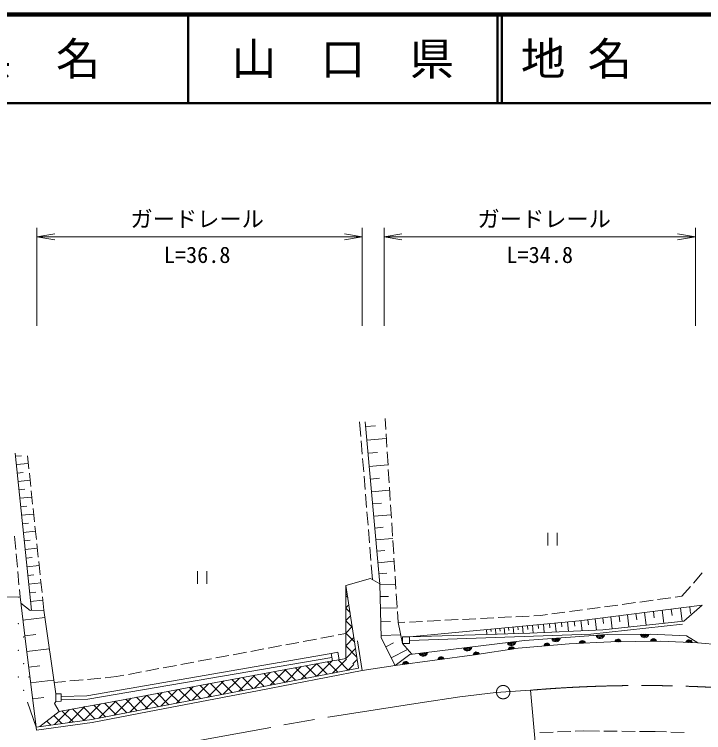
# Model space of a CAD drawing. Units: millimetres, scale not verified. Extents: x 40000 to 680000, y 20000 to 380000.
# Drawn here: x 313458 to 390918, y 299246 to 380000 of the extents above; entities that cross this region are included whole.
import ezdxf
from ezdxf.enums import TextEntityAlignment as Align

# ---------------------------------------------------------------- set-up
doc = ezdxf.new("R2010")
doc.units = ezdxf.units.MM
doc.header["$LTSCALE"] = 1000
doc.linetypes.add('CHAIN', pattern=[18.5, 12, -1.5, 3.5, -1.5])
for name, color, linetype, lineweight in [('M-BMK', 2, 'CHAIN', 13), ('M-STR-HTXT', 7, 'Continuous', 13), ('M-TTL', 2, 'Continuous', 140), ('M-TTL-LINE', 7, 'Continuous', 50), ('M-WORK', 1, 'Continuous', 13)]:
    doc.layers.add(name, color=color, linetype=linetype, lineweight=lineweight)
doc.layers.add('M-TTL-TXT', color=7, linetype='Continuous')
doc.styles.add('ＭＳ ゴシック', font='')
doc.styles.get('ＭＳ ゴシック').set_extended_font_data('MS Gothic')

# ---------------------------------------------------------------- blocks, each defined once
blk = doc.blocks.new('open_arrow')
at = {"color": 0, "linetype": 'Continuous', "lineweight": -2}
blk.add_lwpolyline([(7.5, 1.25), (0, 0), (7.5, -1.25)], dxfattribs=at)

msp = doc.modelspace()

# ---------------------------------------------------------------- hatches: boundary and pattern name
at = {"layer": 'M-WORK'}
h = msp.add_hatch(dxfattribs=at)
h.set_pattern_fill('USER', color=256, style=0, pattern_type=2)
h.set_pattern_definition([(45, (350691, 307592), (-707.11, 707.11), []), (135, (350691, 307592), (-707.11, -707.11), [])])
h.paths.add_polyline_path([(350691, 307592), (350700, 310383), (350719, 315790), (352149, 306506)])
h = msp.add_hatch(dxfattribs=at)
h.set_pattern_fill('USER', color=256, style=0, pattern_type=2)
h.set_pattern_definition([(45, (316322, 299925), (-707.107, 707.107), []), (135, (316322, 299925), (-707.107, -707.107), [])])
h.paths.add_polyline_path([(316322, 299925), (318486, 301638), (326505, 303097), (335070, 304696), (349200, 307319), (349958, 307449), (350691, 307592), (352149, 306506), (340906, 304339), (329344, 302101), (322151, 300733)])

# ---------------------------------------------------------------- linework, layer by layer
at = {"layer": 'M-BMK'}
for p, q in [((363525, 303279), (367574, 303741)), ((367574, 303741), (371453, 304015)), ((359076, 302586), (363525, 303279)), ((348706, 301001), (359076, 302586)), ((330474, 297704), (348706, 301001))]:
    msp.add_line(p, q, dxfattribs=at)
msp.add_circle((368391, 303798), 750, dxfattribs=at)
msp.add_arc((384024, 154543), 150000, 83.54179, 94.80752, dxfattribs=at)
at = {"layer": 'M-STR-HTXT'}
for p, q in [((316000, 345000), (316000, 356000)), ((352546, 345000), (352546, 356000)), ((355000, 345000), (355000, 356000)), ((390000, 345000), (390000, 356000)), ((316000, 355000), (352546, 355000)), ((355000, 355000), (390000, 355000)), ((371453, 304015), (375545, 259202))]:
    msp.add_line(p, q, dxfattribs=at)
at = {"layer": 'M-TTL'}
msp.add_line((680000, 380000), (40000, 380000), dxfattribs=at)
at = {"layer": 'M-TTL-LINE'}
for p, q in [((333000, 380000), (333000, 370000)), ((367750, 380000), (367750, 370000)), ((368250, 380000), (368250, 370000)), ((40000, 370000), (680000, 370000))]:
    msp.add_line(p, q, dxfattribs=at)
at = {"layer": 'M-WORK'}
for p, q in [((355116, 334573), (355196, 333323)), ((352252, 334197), (352388, 332546)), ((354511, 315974), (352898, 334191)), ((352946, 333651), (354035, 333747)), ((355227, 332824), (355323, 331327)), ((352429, 332048), (352551, 330553)), ((353081, 332126), (355259, 332319)), ((315365, 312999), (313551, 330655)), ((313586, 330314), (314256, 330383)), ((314931, 330379), (315087, 328915)), ((353212, 330652), (354264, 330745)), ((355354, 330828), (355450, 329331)), ((313682, 329375), (315024, 329513)), ((352592, 330055), (352715, 328560)), ((353342, 329178), (355447, 329365)), ((355481, 328832), (355577, 327335)), ((313779, 328431), (314453, 328500)), ((315140, 328417), (315299, 326926)), ((352756, 328062), (352879, 326567)), ((313876, 327487), (315225, 327625)), ((353468, 327754), (354486, 327844)), ((313974, 326538), (314651, 326608)), ((315352, 326429), (315511, 324937)), ((353594, 326330), (355629, 326510)), ((355608, 326836), (355704, 325339)), ((314071, 325589), (315427, 325728)), ((352920, 326068), (353042, 324573)), ((314169, 324635), (314850, 324705)), ((353716, 324953), (354699, 325040)), ((355735, 324840), (355831, 323343)), ((315564, 324440), (315723, 322948)), ((353083, 324075), (353206, 322580)), ((314267, 323681), (315630, 323821)), ((353838, 323577), (355805, 323751)), ((314366, 322723), (315050, 322793)), ((315776, 322451), (315934, 320960)), ((353956, 322246), (354906, 322331)), ((355862, 322844), (355958, 321347)), ((314464, 321764), (315834, 321905)), ((353247, 322082), (353370, 320587)), ((373426, 321703), (373426, 320303)), ((374476, 320303), (374476, 321703)), ((313616, 319839), (313481, 321333)), ((314563, 320800), (315251, 320871)), ((354074, 320916), (355974, 321084)), ((355989, 320848), (356085, 319351)), ((314662, 319837), (316039, 319978)), ((315987, 320462), (316146, 318971)), ((353411, 320088), (353533, 318593)), ((313795, 317847), (313661, 319341)), ((354188, 319630), (355106, 319712)), ((314762, 318868), (315454, 318939)), ((316199, 318474), (316358, 316982)), ((354301, 318345), (356138, 318507)), ((356116, 318852), (356212, 317355)), ((314861, 317899), (316245, 318041)), ((334044, 317387), (334044, 315987)), ((335094, 315987), (335094, 317387)), ((353574, 318095), (353710, 316444)), ((313975, 315855), (313840, 317349)), ((314961, 316925), (315657, 316997)), ((350719, 315790), (353481, 316578)), ((353481, 316578), (354511, 315974)), ((354412, 317097), (355303, 317176)), ((356243, 316856), (356339, 315359)), ((389767, 316064), (390746, 317200)), ((315061, 315952), (316452, 316095)), ((316411, 316485), (316570, 314993)), ((350719, 315790), (350691, 307592)), ((352149, 306506), (350719, 315790)), ((354511, 315974), (354696, 309894)), ((354515, 315849), (356304, 315903)), ((314097, 314510), (314020, 315357)), ((315162, 314973), (315861, 315045)), ((388481, 314572), (389440, 315685)), ((311125, 314469), (314097, 314510)), ((314097, 314510), (314656, 309839)), ((315262, 313994), (316661, 314138)), ((316623, 314496), (316778, 313031)), ((354555, 314536), (355493, 314564)), ((356370, 314860), (356466, 313363)), ((385741, 314200), (387228, 314402)), ((387723, 314469), (388481, 314572)), ((314181, 313806), (315216, 312996)), ((376938, 311818), (390764, 313576)), ((379796, 313392), (381282, 313594)), ((381778, 313661), (383264, 313863)), ((383759, 313931), (385246, 314132)), ((390764, 313576), (388686, 311778)), ((389362, 313398), (389457, 312645)), ((315216, 312996), (316778, 313031)), ((316778, 313031), (318108, 303604)), ((354595, 313223), (356471, 313280)), ((356497, 312864), (356577, 311615)), ((373850, 312584), (375337, 312786)), ((375832, 312854), (377319, 313056)), ((377814, 313123), (379300, 313325)), ((383312, 312629), (383400, 311940)), ((384276, 312751), (384456, 311333)), ((385269, 312877), (385359, 312168)), ((386262, 313004), (386448, 311542)), ((387285, 313134), (387378, 312403)), ((388308, 313264), (388499, 311758)), ((314414, 311876), (316890, 312183)), ((354642, 311690), (355736, 311723)), ((357845, 311678), (359343, 311753)), ((357881, 310011), (376938, 311818)), ((359843, 311778), (361341, 311853)), ((361840, 311877), (363338, 311952)), ((363838, 311977), (365336, 312052)), ((365835, 312077), (367333, 312152)), ((367833, 312176), (369331, 312251)), ((369830, 312276), (371328, 312351)), ((371828, 312376), (372597, 312414)), ((372597, 312414), (373355, 312517)), ((376382, 311765), (376432, 311234)), ((377125, 311842), (377270, 310707)), ((377920, 311943), (377992, 311375)), ((378715, 312044), (378875, 310785)), ((388686, 311778), (379575, 310819)), ((379596, 312156), (379676, 311527)), ((380478, 312268), (380648, 310932)), ((381413, 312387), (381498, 311719)), ((382349, 312506), (382524, 311129)), ((356577, 311615), (357346, 311653)), ((356577, 311615), (357081, 309283)), ((367510, 310924), (367569, 310304)), ((368008, 310971), (368037, 310661)), ((368506, 311018), (368571, 310334)), ((369003, 311066), (369036, 310724)), ((369501, 311113), (369572, 310365)), ((370025, 311163), (370060, 310788)), ((370549, 311212), (370626, 310396)), ((371120, 311266), (371158, 310858)), ((371691, 311320), (371774, 310438)), ((372308, 311379), (372350, 310938)), ((372926, 311438), (373015, 310499)), ((373583, 311500), (373627, 311031)), ((374240, 311562), (374334, 310563)), ((374939, 311628), (374986, 311129)), ((375638, 311695), (375739, 310632)), ((378230, 310306), (388540, 311425)), ((314631, 310124), (315883, 310279)), ((347889, 309855), (349363, 310132)), ((349855, 310224), (350700, 310383)), ((354688, 310158), (356878, 310224)), ((371383, 310419), (357881, 310011)), ((357881, 309589), (378230, 310306)), ((366515, 310830), (366567, 310274)), ((367012, 310877), (367039, 310599)), ((379575, 310819), (371383, 310419)), ((388987, 310122), (390281, 309343)), ((314656, 309839), (315899, 299867)), ((343958, 309116), (345432, 309393)), ((345924, 309485), (347398, 309762)), ((352546, 306226), (352033, 309552)), ((354696, 309894), (356268, 306777)), ((355198, 308900), (356076, 309343)), ((357881, 310011), (357081, 310011)), ((357081, 310011), (357081, 309283)), ((357881, 309283), (357881, 310011)), ((390281, 309343), (394403, 308983)), ((314848, 308372), (317351, 308681)), ((340027, 308378), (341501, 308655)), ((341992, 308747), (343467, 309024)), ((355818, 307670), (357575, 308556)), ((357081, 309283), (357881, 309283)), ((357081, 309283), (358120, 308073)), ((349057, 308150), (321619, 303384)), ((321714, 303005), (349133, 307709)), ((336095, 307639), (337570, 307916)), ((338061, 308009), (339535, 308286)), ((349815, 308280), (349057, 308150)), ((349057, 308150), (349200, 307319)), ((349958, 307449), (349815, 308280)), ((356268, 306777), (357919, 308048)), ((332164, 306901), (333638, 307178)), ((334130, 307270), (335604, 307547)), ((335070, 304696), (349200, 307319)), ((349200, 307319), (349958, 307449)), ((350691, 307592), (349958, 307449)), ((315067, 306600), (316332, 306757)), ((326267, 305793), (327742, 306070)), ((328233, 306163), (329707, 306440)), ((330199, 306532), (331673, 306809)), ((340906, 304339), (352149, 306506)), ((340972, 303995), (352546, 306226)), ((356268, 306777), (352546, 306226)), ((321678, 305238), (323171, 305378)), ((323669, 305424), (324931, 305542)), ((324931, 305542), (325776, 305701)), ((315286, 304829), (317817, 305142)), ((317927, 304887), (319188, 305005)), ((319686, 305052), (321180, 305191)), ((326505, 303097), (335070, 304696)), ((329344, 302101), (340906, 304339)), ((329410, 301757), (340972, 303995)), ((315505, 303057), (316770, 303214)), ((318712, 303620), (318108, 303604)), ((318108, 303604), (318131, 302751)), ((318486, 301638), (326505, 303097)), ((318735, 302768), (318712, 303620)), ((321619, 303384), (318720, 303324)), ((318731, 302934), (321714, 303005)), ((315899, 299867), (314945, 302682)), ((318131, 302751), (317965, 302538)), ((317965, 302538), (318486, 301638)), ((318131, 302751), (318735, 302768)), ((322151, 300733), (329344, 302101)), ((318486, 301638), (316322, 299925)), ((322208, 300388), (329410, 301757)), ((315899, 299867), (322151, 300733)), ((315947, 299520), (315899, 299867)), ((315947, 299520), (322208, 300388)), ((372502, 299259), (374001, 299315)), ((374500, 299333), (375999, 299389)), ((376499, 299408), (377467, 299444)), ((377467, 299444), (379214, 299426)), ((379713, 299421), (381213, 299406)), ((381713, 299401), (383213, 299386)), ((383713, 299381), (385460, 299364)), ((385460, 299364), (386727, 299321)), ((387227, 299304), (388726, 299252))]:
    msp.add_line(p, q, dxfattribs=at)
for points in [[(357919, 308048), (370787, 309594), (380067, 310286), (384938, 310317), (388987, 310122)], [(390281, 309343), (386099, 309529), (380504, 309449), (375815, 309236), (370088, 308730), (365159, 307984), (356268, 306777)]]:
    msp.add_lwpolyline(points, dxfattribs=at)
for centre in [(313915, 311497), (314515, 309997), (313915, 308497), (314515, 306997), (313915, 305497), (315115, 305497), (314515, 303997)]:
    msp.add_circle(centre, 22.5, dxfattribs=at)
for centre, radius, start, end in [((313915, 314497), 22.5, 154.18179, 27.41151), ((379295, 310341), 512, 196.94909, 351.58832), ((379295, 310341), 410, 200.19439, 348.34303), ((379295, 310341), 308, 205.72883, 342.80858), ((379295, 310341), 205, 217.5521, 330.98532), ((384300, 310426), 512, 193.04599, 347.68522), ((384300, 310426), 410, 196.29128, 344.43992), ((384300, 310426), 308, 201.82573, 338.90547), ((384300, 310426), 205, 213.64899, 327.08221), ((369324, 309531), 512, 199.52783, 354.16707), ((369324, 309531), 410, 202.77313, 350.92177), ((369324, 309531), 308, 208.30758, 345.38732), ((369324, 309531), 205, 220.13084, 333.56406), ((373305, 308960), 354, 13.84764, 176.25282), ((374309, 309969), 512, 196.94909, 351.58832), ((374309, 309969), 410, 200.19439, 348.34303), ((374309, 309969), 308, 205.72883, 342.80858), ((374309, 309969), 205, 217.5521, 330.98532), ((377292, 309249), 354, 11.39997, 173.80515), ((377292, 309249), 283, 13.62401, 171.58111), ((377292, 309249), 212, 17.37034, 167.83479), ((377292, 309249), 142, 25.08207, 160.12306), ((377292, 309249), 100, 35.39973, 149.80539), ((381287, 309406), 354, 9.61587, 172.02104), ((381287, 309406), 283, 11.83991, 169.79701), ((381287, 309406), 212, 15.58623, 166.05068), ((381287, 309406), 142, 23.29796, 158.33895), ((381287, 309406), 100, 33.61562, 148.02129), ((385286, 309463), 354, 9.61587, 172.02104), ((385286, 309463), 283, 11.83991, 169.79701), ((385286, 309463), 212, 15.58623, 166.05068), ((385286, 309463), 142, 23.29796, 158.33895), ((385286, 309463), 100, 33.61562, 148.02129), ((389280, 309333), 354, 6.24451, 168.64969), ((389280, 309333), 283, 8.46855, 166.42565), ((389280, 309333), 212, 12.21488, 162.67933), ((389280, 309333), 142, 19.92661, 154.9676), ((389280, 309333), 100, 30.24427, 144.64993), ((364360, 308935), 512, 199.52783, 354.16707), ((364360, 308935), 410, 202.77313, 350.92177), ((364360, 308935), 308, 208.30758, 345.38732), ((364360, 308935), 205, 220.13084, 333.56406), ((369330, 308560), 354, 17.40388, 179.80906), ((369330, 308560), 283, 19.62792, 177.58502), ((369330, 308560), 212, 23.37425, 173.8387), ((369330, 308560), 142, 31.08598, 166.12697), ((369330, 308560), 100, 41.40364, 155.80931), ((373305, 308960), 283, 16.07168, 174.02878), ((373305, 308960), 212, 19.818, 170.28245), ((373305, 308960), 142, 27.52973, 162.57072), ((373305, 308960), 100, 37.8474, 152.25306), ((359395, 308339), 512, 199.52783, 354.16707), ((359395, 308339), 410, 202.77313, 350.92177), ((359395, 308339), 308, 208.30758, 345.38732), ((359395, 308339), 205, 220.13084, 333.56406), ((361411, 307421), 354, 16.52602, 178.9312), ((361411, 307421), 283, 18.75006, 176.70716), ((365375, 307962), 354, 17.40388, 179.80906), ((365375, 307962), 283, 19.62792, 177.58502), ((365375, 307962), 212, 23.37425, 173.8387), ((365375, 307962), 142, 31.08598, 166.12697), ((365375, 307962), 100, 41.40364, 155.80931), ((357447, 306883), 354, 16.52602, 178.9312), ((357447, 306883), 283, 18.75006, 176.70716), ((357447, 306883), 212, 22.49639, 172.96084), ((357447, 306883), 142, 30.20812, 165.24911), ((357447, 306883), 100, 40.52578, 154.93144), ((361411, 307421), 212, 22.49639, 172.96084), ((361411, 307421), 142, 30.20812, 165.24911), ((361411, 307421), 100, 40.52578, 154.93144)]:
    msp.add_arc(centre, radius, start, end, dxfattribs=at)

# ---------------------------------------------------------------- block references
at = {"layer": 'M-STR-HTXT', "xscale": 267, "yscale": 267}
for p in [(316000, 355000), (355000, 355000)]:
    msp.add_blockref('open_arrow', p, dxfattribs=at)
at = {"layer": 'M-STR-HTXT', "xscale": 267, "yscale": 267, "rotation": 180}
for p in [(352546, 355000), (390000, 355000)]:
    msp.add_blockref('open_arrow', p, dxfattribs=at)

# ---------------------------------------------------------------- texts
at = {"layer": 'M-STR-HTXT', "style": 'ＭＳ ゴシック'}
for p in [(334000, 357000), (373000, 357000)]:
    msp.add_text('ガードレール', height=1833, dxfattribs=at).set_placement(p, align=Align.MIDDLE_CENTER)
for s, p in [('L=36.8', (334000, 351500)), ('L=34.8', (372500, 351500))]:
    msp.add_text(s, height=1833, dxfattribs=at).set_placement(p, align=Align.BOTTOM_CENTER)
at = {"layer": 'M-TTL-TXT', "style": 'ＭＳ ゴシック'}
for s, p in [('県\u3000名', (315625, 375000)), ('山\u3000口\u3000県', (350375, 375000))]:
    msp.add_text(s, height=3666, dxfattribs=at).set_placement(p, align=Align.MIDDLE_CENTER)
msp.add_text('地 名', height=3666, dxfattribs=at).set_placement((370380, 375000), align=Align.MIDDLE_LEFT)

doc.saveas('drawing.dxf')
